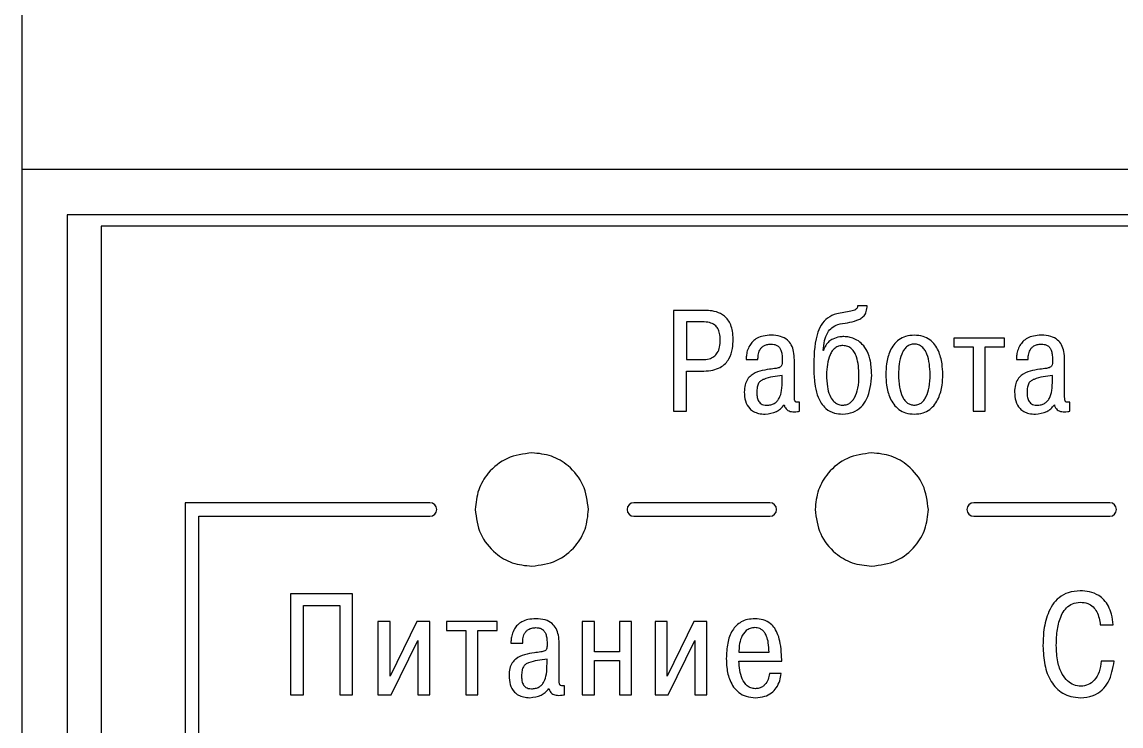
# Model space of a CAD drawing. Header units: millimetres. Extents: x 3520 to 8864, y 403 to 1747.
# Drawn here: x 5567.84 to 5592.09, y 1262.23 to 1277.75 of the extents above; entities that cross this region are included whole.
import ezdxf

# ---------------------------------------------------------------- set-up
doc = ezdxf.new("R2010")
doc.units = ezdxf.units.MM

msp = doc.modelspace()

# ---------------------------------------------------------------- linework, layer by layer
for p, q in [((5567.842, 1274.5), (5567.842, 1297)), ((5672.842, 1274.5), (5567.842, 1274.5)), ((5567.842, 1229.5), (5567.842, 1274.5)), ((5568.842, 1273.5), (5568.842, 1230.5)), ((5671.842, 1273.5), (5568.842, 1273.5)), ((5603.942, 1273.251), (5569.592, 1273.251)), ((5569.592, 1273.251), (5569.592, 1230.751)), ((5586.491, 1271.496), (5586.279, 1271.496)), ((5582.219, 1271.391), (5582.219, 1269.169)), ((5582.902, 1271.391), (5582.219, 1271.391)), ((5582.857, 1271.141), (5582.502, 1271.141)), ((5582.502, 1271.141), (5582.502, 1270.306)), ((5589.519, 1270.782), (5588.401, 1270.782)), ((5588.401, 1270.782), (5588.401, 1270.585)), ((5589.519, 1270.585), (5589.519, 1270.782)), ((5585.526, 1270.506), (5585.52, 1270.506)), ((5588.401, 1270.585), (5588.827, 1270.585)), ((5588.827, 1270.585), (5588.827, 1269.169)), ((5589.093, 1269.169), (5589.093, 1270.585)), ((5589.093, 1270.585), (5589.519, 1270.585)), ((5582.502, 1270.306), (5582.857, 1270.306)), ((5583.82, 1270.306), (5584.081, 1270.306)), ((5584.884, 1269.525), (5584.884, 1270.302)), ((5589.783, 1270.306), (5590.043, 1270.306)), ((5590.847, 1269.525), (5590.847, 1270.302)), ((5582.502, 1269.169), (5582.502, 1270.055)), ((5582.502, 1270.055), (5582.883, 1270.055)), ((5584.617, 1269.855), (5584.617, 1269.953)), ((5590.58, 1269.855), (5590.58, 1269.953)), ((5585.001, 1269.169), (5585.001, 1269.369)), ((5590.964, 1269.169), (5590.964, 1269.369)), ((5582.219, 1269.169), (5582.502, 1269.169)), ((5588.827, 1269.169), (5589.093, 1269.169)), ((5576.842, 1267.151), (5571.442, 1267.151)), ((5571.442, 1267.151), (5571.442, 1236.856)), ((5584.342, 1267.151), (5581.342, 1267.151)), ((5591.842, 1267.151), (5588.842, 1267.151)), ((5571.742, 1237.156), (5571.742, 1266.851)), ((5571.742, 1266.851), (5576.842, 1266.851)), ((5581.342, 1266.851), (5584.342, 1266.851)), ((5588.842, 1266.851), (5591.842, 1266.851)), ((5575.135, 1265.138), (5573.77, 1265.138)), ((5573.77, 1265.138), (5573.77, 1262.915)), ((5575.135, 1262.915), (5575.135, 1265.138)), ((5574.052, 1264.887), (5574.853, 1264.887)), ((5574.052, 1262.915), (5574.052, 1264.887)), ((5574.853, 1264.887), (5574.853, 1262.915)), ((5575.963, 1264.528), (5575.697, 1264.528)), ((5575.697, 1264.528), (5575.697, 1262.915)), ((5575.963, 1263.328), (5575.963, 1264.528)), ((5576.551, 1264.528), (5575.963, 1263.328)), ((5576.84, 1264.528), (5576.551, 1264.528)), ((5576.84, 1262.915), (5576.84, 1264.528)), ((5578.329, 1264.528), (5577.211, 1264.528)), ((5577.211, 1264.528), (5577.211, 1264.331)), ((5578.329, 1264.331), (5578.329, 1264.528)), ((5580.471, 1264.528), (5580.204, 1264.528)), ((5580.204, 1264.528), (5580.204, 1262.915)), ((5580.471, 1263.864), (5580.471, 1264.528)), ((5581.29, 1264.528), (5581.023, 1264.528)), ((5581.023, 1264.528), (5581.023, 1263.864)), ((5581.29, 1262.915), (5581.29, 1264.528)), ((5582.077, 1264.528), (5581.81, 1264.528)), ((5581.81, 1264.528), (5581.81, 1262.915)), ((5582.077, 1263.328), (5582.077, 1264.528)), ((5582.665, 1264.528), (5582.077, 1263.328)), ((5582.953, 1264.528), (5582.665, 1264.528)), ((5582.953, 1262.915), (5582.953, 1264.528)), ((5591.635, 1264.455), (5591.918, 1264.455)), ((5577.211, 1264.331), (5577.636, 1264.331)), ((5577.636, 1264.331), (5577.636, 1262.915)), ((5577.903, 1262.915), (5577.903, 1264.331)), ((5577.903, 1264.331), (5578.329, 1264.331)), ((5575.986, 1262.915), (5576.573, 1264.115)), ((5576.573, 1264.115), (5576.573, 1262.915)), ((5578.63, 1264.052), (5578.89, 1264.052)), ((5579.693, 1263.271), (5579.693, 1264.049)), ((5582.099, 1262.915), (5582.687, 1264.115)), ((5582.687, 1264.115), (5582.687, 1262.915)), ((5579.427, 1263.601), (5579.427, 1263.699)), ((5581.023, 1263.864), (5580.471, 1263.864)), ((5583.661, 1263.855), (5584.325, 1263.855)), ((5580.471, 1263.668), (5581.023, 1263.668)), ((5580.471, 1262.915), (5580.471, 1263.668)), ((5581.023, 1263.668), (5581.023, 1262.915)), ((5583.661, 1263.658), (5584.604, 1263.658)), ((5591.94, 1263.655), (5591.657, 1263.655)), ((5584.591, 1263.382), (5584.334, 1263.382)), ((5579.811, 1262.915), (5579.811, 1263.115)), ((5573.77, 1262.915), (5574.052, 1262.915)), ((5574.853, 1262.915), (5575.135, 1262.915)), ((5575.697, 1262.915), (5575.986, 1262.915)), ((5576.573, 1262.915), (5576.84, 1262.915)), ((5577.636, 1262.915), (5577.903, 1262.915)), ((5580.204, 1262.915), (5580.471, 1262.915)), ((5581.023, 1262.915), (5581.29, 1262.915)), ((5581.81, 1262.915), (5582.099, 1262.915)), ((5582.687, 1262.915), (5582.953, 1262.915))]:
    msp.add_line(p, q)
for centre, start, end in [((5576.842, 1267.001), 270.0022, 90.0022), ((5581.342, 1267.001), 90, 270), ((5584.342, 1267.001), 270, 90), ((5588.842, 1267.001), 90, 270), ((5591.842, 1267.001), 270, 90)]:
    msp.add_arc(centre, 0.15, start, end)
for points, knots in [([(5586.279, 1271.496), (5586.278, 1271.485), (5586.277, 1271.463), (5586.262, 1271.433), (5586.234, 1271.407), (5586.189, 1271.387), (5586.048, 1271.355), (5585.923, 1271.335), (5585.818, 1271.318)], [0, 0, 0, 0, 0.065343, 0.123114, 0.181232, 0.279985, 0.3979, 1, 1, 1, 1]), ([(5585.844, 1271.084), (5585.984, 1271.105), (5586.157, 1271.132), (5586.35, 1271.207), (5586.428, 1271.272), (5586.481, 1271.373), (5586.487, 1271.452), (5586.491, 1271.496)], [0, 0, 0, 0, 0.4976, 0.611836, 0.722966, 0.845275, 1, 1, 1, 1]), ([(5583.534, 1270.753), (5583.531, 1270.813), (5583.527, 1270.922), (5583.487, 1271.068), (5583.425, 1271.181), (5583.346, 1271.265), (5583.231, 1271.34), (5583.079, 1271.386), (5582.958, 1271.39), (5582.902, 1271.391)], [0, 0, 0, 0, 0.173407, 0.31639, 0.437997, 0.546485, 0.647959, 0.835438, 1, 1, 1, 1]), ([(5585.818, 1271.318), (5585.748, 1271.292), (5585.612, 1271.24), (5585.462, 1271.067), (5585.317, 1270.693), (5585.315, 1270.362), (5585.313, 1270.109)], [0, 0, 0, 0, 0.156346, 0.304646, 0.469981, 1, 1, 1, 1]), ([(5583.248, 1270.747), (5583.246, 1270.793), (5583.243, 1270.877), (5583.203, 1270.991), (5583.127, 1271.08), (5583.005, 1271.134), (5582.91, 1271.138), (5582.857, 1271.141)], [0, 0, 0, 0, 0.216061, 0.39433, 0.554608, 0.75466, 1, 1, 1, 1]), ([(5585.52, 1270.506), (5585.527, 1270.58), (5585.539, 1270.718), (5585.604, 1270.895), (5585.709, 1271.021), (5585.798, 1271.062), (5585.844, 1271.084)], [0, 0, 0, 0, 0.317913, 0.588603, 0.786839, 1, 1, 1, 1]), ([(5582.857, 1270.306), (5582.906, 1270.308), (5582.995, 1270.313), (5583.112, 1270.365), (5583.196, 1270.458), (5583.242, 1270.591), (5583.246, 1270.692), (5583.248, 1270.747)], [0, 0, 0, 0, 0.216034, 0.391383, 0.552809, 0.758006, 1, 1, 1, 1]), ([(5582.883, 1270.055), (5582.952, 1270.058), (5583.077, 1270.064), (5583.242, 1270.124), (5583.363, 1270.212), (5583.468, 1270.352), (5583.527, 1270.539), (5583.532, 1270.687), (5583.534, 1270.753)], [0, 0, 0, 0, 0.189411, 0.342819, 0.474252, 0.594601, 0.817332, 1, 1, 1, 1]), ([(5584.37, 1270.845), (5584.311, 1270.842), (5584.205, 1270.837), (5584.066, 1270.786), (5583.965, 1270.712), (5583.89, 1270.616), (5583.844, 1270.505), (5583.823, 1270.397), (5583.821, 1270.333), (5583.82, 1270.306)], [0, 0, 0, 0, 0.20032, 0.362565, 0.501002, 0.625862, 0.77752, 0.907405, 1, 1, 1, 1]), ([(5584.884, 1270.302), (5584.881, 1270.363), (5584.877, 1270.476), (5584.826, 1270.629), (5584.729, 1270.754), (5584.568, 1270.835), (5584.44, 1270.842), (5584.37, 1270.845)], [0, 0, 0, 0, 0.212583, 0.392467, 0.555188, 0.755527, 1, 1, 1, 1]), ([(5585.974, 1270.814), (5585.945, 1270.812), (5585.861, 1270.808), (5585.747, 1270.773), (5585.642, 1270.705), (5585.566, 1270.62), (5585.54, 1270.546), (5585.526, 1270.506)], [0, 0, 0, 0, 0.149876, 0.427296, 0.598269, 0.785055, 1, 1, 1, 1]), ([(5586.59, 1269.966), (5586.585, 1270.068), (5586.578, 1270.248), (5586.504, 1270.481), (5586.397, 1270.641), (5586.273, 1270.74), (5586.152, 1270.791), (5586.052, 1270.811), (5585.996, 1270.813), (5585.974, 1270.814)], [0, 0, 0, 0, 0.259629, 0.45762, 0.613447, 0.742125, 0.855326, 0.944438, 1, 1, 1, 1]), ([(5587.53, 1270.845), (5587.465, 1270.841), (5587.344, 1270.832), (5587.186, 1270.751), (5587.072, 1270.637), (5586.971, 1270.459), (5586.912, 1270.234), (5586.905, 1270.057), (5586.902, 1269.979)], [0, 0, 0, 0, 0.161773, 0.300332, 0.430128, 0.558419, 0.805934, 1, 1, 1, 1]), ([(5588.159, 1269.979), (5588.156, 1270.057), (5588.149, 1270.234), (5588.089, 1270.459), (5587.988, 1270.637), (5587.875, 1270.751), (5587.717, 1270.832), (5587.596, 1270.841), (5587.53, 1270.845)], [0, 0, 0, 0, 0.194053, 0.441555, 0.569843, 0.699636, 0.838207, 1, 1, 1, 1]), ([(5590.332, 1270.845), (5590.274, 1270.842), (5590.168, 1270.837), (5590.029, 1270.786), (5589.927, 1270.712), (5589.853, 1270.616), (5589.807, 1270.505), (5589.786, 1270.397), (5589.784, 1270.333), (5589.783, 1270.306)], [0, 0, 0, 0, 0.20032, 0.362565, 0.501002, 0.625862, 0.77752, 0.907405, 1, 1, 1, 1]), ([(5590.847, 1270.302), (5590.844, 1270.363), (5590.84, 1270.476), (5590.789, 1270.629), (5590.691, 1270.754), (5590.531, 1270.835), (5590.403, 1270.842), (5590.332, 1270.845)], [0, 0, 0, 0, 0.212585, 0.392467, 0.555194, 0.755526, 1, 1, 1, 1]), ([(5584.081, 1270.306), (5584.081, 1270.339), (5584.082, 1270.411), (5584.109, 1270.503), (5584.156, 1270.572), (5584.21, 1270.615), (5584.283, 1270.644), (5584.339, 1270.647), (5584.37, 1270.649)], [0, 0, 0, 0, 0.19353, 0.424155, 0.54557, 0.674673, 0.821491, 1, 1, 1, 1]), ([(5584.37, 1270.649), (5584.392, 1270.648), (5584.436, 1270.646), (5584.503, 1270.624), (5584.557, 1270.577), (5584.593, 1270.507), (5584.614, 1270.417), (5584.616, 1270.348), (5584.617, 1270.309)], [0, 0, 0, 0, 0.137736, 0.276834, 0.427619, 0.572314, 0.757888, 1, 1, 1, 1]), ([(5585.955, 1270.617), (5585.923, 1270.614), (5585.861, 1270.609), (5585.78, 1270.564), (5585.716, 1270.497), (5585.61, 1270.313), (5585.601, 1270.128), (5585.593, 1269.975)], [0, 0, 0, 0, 0.116734, 0.224893, 0.334994, 0.452979, 1, 1, 1, 1]), ([(5586.31, 1269.966), (5586.304, 1270.103), (5586.297, 1270.275), (5586.214, 1270.464), (5586.151, 1270.547), (5586.062, 1270.607), (5585.992, 1270.613), (5585.955, 1270.617)], [0, 0, 0, 0, 0.491728, 0.621705, 0.744906, 0.866145, 1, 1, 1, 1]), ([(5587.53, 1270.649), (5587.499, 1270.646), (5587.437, 1270.64), (5587.356, 1270.59), (5587.295, 1270.518), (5587.197, 1270.323), (5587.188, 1270.134), (5587.181, 1269.979)], [0, 0, 0, 0, 0.113903, 0.220544, 0.331373, 0.451756, 1, 1, 1, 1]), ([(5587.88, 1269.979), (5587.873, 1270.134), (5587.864, 1270.323), (5587.766, 1270.518), (5587.704, 1270.59), (5587.624, 1270.64), (5587.562, 1270.646), (5587.53, 1270.649)], [0, 0, 0, 0, 0.548197, 0.668573, 0.779409, 0.886064, 1, 1, 1, 1]), ([(5590.043, 1270.306), (5590.044, 1270.339), (5590.045, 1270.411), (5590.072, 1270.503), (5590.119, 1270.572), (5590.172, 1270.615), (5590.246, 1270.644), (5590.302, 1270.647), (5590.332, 1270.649)], [0, 0, 0, 0, 0.19353, 0.424155, 0.54557, 0.674673, 0.821491, 1, 1, 1, 1]), ([(5590.332, 1270.649), (5590.355, 1270.648), (5590.399, 1270.646), (5590.466, 1270.624), (5590.52, 1270.577), (5590.555, 1270.507), (5590.577, 1270.417), (5590.579, 1270.348), (5590.58, 1270.309)], [0, 0, 0, 0, 0.137736, 0.276834, 0.427619, 0.572314, 0.757888, 1, 1, 1, 1]), ([(5584.617, 1270.309), (5584.617, 1270.287), (5584.617, 1270.248), (5584.613, 1270.197), (5584.597, 1270.158), (5584.552, 1270.126), (5584.462, 1270.11), (5584.386, 1270.1), (5584.338, 1270.093)], [0, 0, 0, 0, 0.158399, 0.273727, 0.361367, 0.448858, 0.65426, 1, 1, 1, 1]), ([(5590.58, 1270.309), (5590.58, 1270.287), (5590.58, 1270.248), (5590.576, 1270.197), (5590.56, 1270.158), (5590.515, 1270.126), (5590.425, 1270.11), (5590.349, 1270.1), (5590.301, 1270.093)], [0, 0, 0, 0, 0.158401, 0.273727, 0.361367, 0.448872, 0.654258, 1, 1, 1, 1]), ([(5584.338, 1270.093), (5584.266, 1270.083), (5584.122, 1270.063), (5583.947, 1269.986), (5583.842, 1269.87), (5583.787, 1269.742), (5583.782, 1269.645), (5583.779, 1269.591)], [0, 0, 0, 0, 0.259171, 0.517324, 0.655657, 0.810429, 1, 1, 1, 1]), ([(5585.313, 1270.109), (5585.316, 1269.998), (5585.322, 1269.802), (5585.377, 1269.544), (5585.462, 1269.355), (5585.585, 1269.207), (5585.756, 1269.116), (5585.889, 1269.109), (5585.952, 1269.105)], [0, 0, 0, 0, 0.246491, 0.437141, 0.585272, 0.704623, 0.861318, 1, 1, 1, 1]), ([(5590.301, 1270.093), (5590.229, 1270.083), (5590.085, 1270.063), (5589.91, 1269.986), (5589.804, 1269.87), (5589.75, 1269.742), (5589.745, 1269.645), (5589.742, 1269.591)], [0, 0, 0, 0, 0.259171, 0.517324, 0.655657, 0.810429, 1, 1, 1, 1]), ([(5584.617, 1269.953), (5584.478, 1269.938), (5584.314, 1269.92), (5584.141, 1269.842), (5584.088, 1269.782), (5584.059, 1269.692), (5584.056, 1269.624), (5584.055, 1269.585)], [0, 0, 0, 0, 0.543109, 0.639076, 0.733549, 0.847021, 1, 1, 1, 1]), ([(5584.271, 1269.302), (5584.303, 1269.304), (5584.362, 1269.307), (5584.442, 1269.337), (5584.505, 1269.387), (5584.57, 1269.481), (5584.612, 1269.642), (5584.615, 1269.779), (5584.617, 1269.855)], [0, 0, 0, 0, 0.1276387, 0.2379754, 0.3413477, 0.447679, 0.6935717, 1, 1, 1, 1]), ([(5585.593, 1269.975), (5585.596, 1269.886), (5585.601, 1269.731), (5585.651, 1269.533), (5585.725, 1269.407), (5585.806, 1269.339), (5585.881, 1269.307), (5585.931, 1269.304), (5585.955, 1269.302)], [0, 0, 0, 0, 0.316523, 0.547478, 0.71696, 0.823077, 0.915711, 1, 1, 1, 1]), ([(5585.952, 1269.105), (5586.03, 1269.112), (5586.18, 1269.126), (5586.366, 1269.254), (5586.553, 1269.523), (5586.574, 1269.781), (5586.59, 1269.966)], [0, 0, 0, 0, 0.195375, 0.369771, 0.545965, 1, 1, 1, 1]), ([(5585.955, 1269.302), (5585.98, 1269.304), (5586.031, 1269.308), (5586.102, 1269.341), (5586.164, 1269.394), (5586.238, 1269.501), (5586.3, 1269.697), (5586.307, 1269.868), (5586.31, 1269.966)], [0, 0, 0, 0, 0.091449, 0.18158, 0.276897, 0.383402, 0.647219, 1, 1, 1, 1]), ([(5586.902, 1269.979), (5586.905, 1269.901), (5586.912, 1269.723), (5586.971, 1269.497), (5587.072, 1269.317), (5587.186, 1269.201), (5587.343, 1269.118), (5587.465, 1269.11), (5587.53, 1269.105)], [0, 0, 0, 0, 0.193042, 0.44151, 0.570404, 0.700514, 0.838881, 1, 1, 1, 1]), ([(5587.181, 1269.979), (5587.185, 1269.884), (5587.191, 1269.715), (5587.247, 1269.52), (5587.317, 1269.406), (5587.378, 1269.347), (5587.451, 1269.309), (5587.504, 1269.305), (5587.53, 1269.302)], [0, 0, 0, 0, 0.3378703, 0.6042034, 0.7140168, 0.8123141, 0.9050094, 1, 1, 1, 1]), ([(5587.53, 1269.105), (5587.596, 1269.11), (5587.717, 1269.118), (5587.875, 1269.201), (5587.989, 1269.317), (5588.089, 1269.497), (5588.149, 1269.723), (5588.156, 1269.901), (5588.159, 1269.979)], [0, 0, 0, 0, 0.161139, 0.299519, 0.429624, 0.558516, 0.806971, 1, 1, 1, 1]), ([(5587.53, 1269.302), (5587.557, 1269.305), (5587.61, 1269.309), (5587.682, 1269.347), (5587.743, 1269.406), (5587.814, 1269.52), (5587.87, 1269.715), (5587.876, 1269.884), (5587.88, 1269.979)], [0, 0, 0, 0, 0.095025, 0.187735, 0.286042, 0.39585, 0.662162, 1, 1, 1, 1]), ([(5590.58, 1269.953), (5590.441, 1269.938), (5590.277, 1269.92), (5590.104, 1269.842), (5590.051, 1269.782), (5590.022, 1269.692), (5590.019, 1269.624), (5590.018, 1269.585)], [0, 0, 0, 0, 0.543109, 0.639076, 0.733549, 0.847021, 1, 1, 1, 1]), ([(5590.234, 1269.302), (5590.266, 1269.304), (5590.325, 1269.307), (5590.405, 1269.337), (5590.468, 1269.387), (5590.533, 1269.481), (5590.575, 1269.642), (5590.578, 1269.779), (5590.58, 1269.855)], [0, 0, 0, 0, 0.127648, 0.237984, 0.341355, 0.44768, 0.693574, 1, 1, 1, 1]), ([(5583.779, 1269.591), (5583.783, 1269.525), (5583.791, 1269.394), (5583.873, 1269.241), (5583.986, 1269.155), (5584.103, 1269.112), (5584.191, 1269.107), (5584.239, 1269.105)], [0, 0, 0, 0, 0.261124, 0.514227, 0.653743, 0.811119, 1, 1, 1, 1]), ([(5584.055, 1269.585), (5584.056, 1269.556), (5584.057, 1269.495), (5584.077, 1269.418), (5584.112, 1269.363), (5584.152, 1269.329), (5584.207, 1269.306), (5584.248, 1269.304), (5584.271, 1269.302)], [0, 0, 0, 0, 0.214478, 0.451007, 0.5703, 0.694012, 0.83247, 1, 1, 1, 1]), ([(5584.96, 1269.366), (5584.947, 1269.366), (5584.928, 1269.366), (5584.907, 1269.378), (5584.896, 1269.394), (5584.889, 1269.417), (5584.884, 1269.462), (5584.884, 1269.499), (5584.884, 1269.525)], [0, 0, 0, 0, 0.189771, 0.265029, 0.345486, 0.462608, 0.625008, 1, 1, 1, 1]), ([(5589.742, 1269.591), (5589.746, 1269.525), (5589.754, 1269.394), (5589.836, 1269.241), (5589.949, 1269.155), (5590.066, 1269.112), (5590.154, 1269.107), (5590.202, 1269.105)], [0, 0, 0, 0, 0.261124, 0.514227, 0.653743, 0.811119, 1, 1, 1, 1]), ([(5590.018, 1269.585), (5590.019, 1269.556), (5590.02, 1269.495), (5590.04, 1269.418), (5590.075, 1269.363), (5590.115, 1269.329), (5590.17, 1269.306), (5590.211, 1269.304), (5590.234, 1269.302)], [0, 0, 0, 0, 0.2144808, 0.4510135, 0.5702984, 0.6940258, 0.8324862, 1, 1, 1, 1]), ([(5590.923, 1269.366), (5590.91, 1269.366), (5590.891, 1269.366), (5590.87, 1269.378), (5590.859, 1269.394), (5590.852, 1269.417), (5590.847, 1269.462), (5590.847, 1269.499), (5590.847, 1269.525)], [0, 0, 0, 0, 0.189742, 0.265002, 0.345463, 0.462589, 0.624994, 1, 1, 1, 1]), ([(5584.239, 1269.105), (5584.326, 1269.115), (5584.449, 1269.128), (5584.584, 1269.219), (5584.633, 1269.276), (5584.658, 1269.306)], [0, 0, 0, 0, 0.532682, 0.755928, 1, 1, 1, 1]), ([(5584.658, 1269.306), (5584.666, 1269.284), (5584.679, 1269.244), (5584.719, 1269.199), (5584.783, 1269.161), (5584.839, 1269.158), (5584.878, 1269.156)], [0, 0, 0, 0, 0.236443, 0.43186, 0.6095, 1, 1, 1, 1]), ([(5585.001, 1269.369), (5584.994, 1269.368), (5584.98, 1269.366), (5584.966, 1269.366), (5584.96, 1269.366)], [0, 0, 0, 0, 0.564237, 1, 1, 1, 1]), ([(5590.202, 1269.105), (5590.289, 1269.115), (5590.411, 1269.128), (5590.547, 1269.219), (5590.596, 1269.276), (5590.621, 1269.306)], [0, 0, 0, 0, 0.532682, 0.755928, 1, 1, 1, 1]), ([(5590.621, 1269.306), (5590.629, 1269.284), (5590.642, 1269.244), (5590.682, 1269.199), (5590.746, 1269.161), (5590.802, 1269.158), (5590.84, 1269.156)], [0, 0, 0, 0, 0.236449, 0.431871, 0.609516, 1, 1, 1, 1]), ([(5590.964, 1269.369), (5590.957, 1269.368), (5590.943, 1269.366), (5590.929, 1269.366), (5590.923, 1269.366)], [0, 0, 0, 0, 0.564136, 1, 1, 1, 1]), ([(5584.878, 1269.156), (5584.902, 1269.157), (5584.944, 1269.158), (5584.985, 1269.166), (5585.001, 1269.169)], [0, 0, 0, 0, 0.599313, 1, 1, 1, 1]), ([(5590.84, 1269.156), (5590.865, 1269.157), (5590.907, 1269.158), (5590.948, 1269.166), (5590.964, 1269.169)], [0, 0, 0, 0, 0.599337, 1, 1, 1, 1]), ([(5579.092, 1268.251), (5578.906, 1268.227), (5578.54, 1268.179), (5578.133, 1267.845), (5577.886, 1267.437), (5577.857, 1267.148), (5577.842, 1267.001)], [0, 0, 0, 0, 0.283455, 0.558002, 0.775291, 1, 1, 1, 1]), ([(5580.342, 1267.001), (5580.317, 1267.187), (5580.27, 1267.553), (5579.936, 1267.959), (5579.528, 1268.206), (5579.239, 1268.236), (5579.092, 1268.251)], [0, 0, 0, 0, 0.2834515, 0.5580022, 0.7752907, 1, 1, 1, 1]), ([(5586.592, 1268.251), (5586.406, 1268.227), (5586.04, 1268.179), (5585.633, 1267.845), (5585.386, 1267.437), (5585.357, 1267.148), (5585.342, 1267.001)], [0, 0, 0, 0, 0.283455, 0.558002, 0.775291, 1, 1, 1, 1]), ([(5587.842, 1267.001), (5587.817, 1267.187), (5587.77, 1267.553), (5587.436, 1267.959), (5587.028, 1268.206), (5586.739, 1268.236), (5586.592, 1268.251)], [0, 0, 0, 0, 0.283453, 0.558002, 0.775294, 1, 1, 1, 1]), ([(5577.842, 1267.001), (5577.866, 1266.815), (5577.914, 1266.449), (5578.248, 1266.042), (5578.656, 1265.795), (5578.945, 1265.766), (5579.092, 1265.751)], [0, 0, 0, 0, 0.283454, 0.558003, 0.775291, 1, 1, 1, 1]), ([(5579.092, 1265.751), (5579.278, 1265.775), (5579.644, 1265.823), (5580.05, 1266.157), (5580.297, 1266.565), (5580.327, 1266.854), (5580.342, 1267.001)], [0, 0, 0, 0, 0.283452, 0.5580028, 0.7752903, 1, 1, 1, 1]), ([(5585.342, 1267.001), (5585.366, 1266.815), (5585.414, 1266.449), (5585.748, 1266.043), (5586.156, 1265.796), (5586.445, 1265.766), (5586.592, 1265.751)], [0, 0, 0, 0, 0.283452, 0.558003, 0.77529, 1, 1, 1, 1]), ([(5586.592, 1265.751), (5586.778, 1265.775), (5587.144, 1265.823), (5587.55, 1266.157), (5587.797, 1266.565), (5587.827, 1266.854), (5587.842, 1267.001)], [0, 0, 0, 0, 0.283452, 0.558003, 0.775292, 1, 1, 1, 1]), ([(5591.19, 1265.207), (5591.101, 1265.201), (5590.934, 1265.188), (5590.72, 1265.068), (5590.572, 1264.901), (5590.445, 1264.645), (5590.377, 1264.335), (5590.371, 1264.094), (5590.368, 1263.991)], [0, 0, 0, 0, 0.1616894, 0.3001295, 0.4313821, 0.5624995, 0.8143072, 1, 1, 1, 1]), ([(5591.918, 1264.455), (5591.909, 1264.534), (5591.893, 1264.677), (5591.823, 1264.866), (5591.725, 1265.008), (5591.586, 1265.122), (5591.403, 1265.196), (5591.26, 1265.204), (5591.19, 1265.207)], [0, 0, 0, 0, 0.201892, 0.3676723, 0.5089956, 0.6362604, 0.8231699, 1, 1, 1, 1]), ([(5590.663, 1264.004), (5590.665, 1264.081), (5590.669, 1264.266), (5590.719, 1264.555), (5590.838, 1264.807), (5591.021, 1264.94), (5591.132, 1264.951), (5591.19, 1264.957)], [0, 0, 0, 0, 0.191093, 0.459442, 0.726748, 0.856352, 1, 1, 1, 1]), ([(5591.19, 1264.957), (5591.247, 1264.952), (5591.352, 1264.944), (5591.48, 1264.86), (5591.596, 1264.702), (5591.619, 1264.556), (5591.635, 1264.455)], [0, 0, 0, 0, 0.226397, 0.416233, 0.596295, 1, 1, 1, 1]), ([(5579.179, 1264.591), (5579.121, 1264.589), (5579.015, 1264.583), (5578.875, 1264.532), (5578.774, 1264.458), (5578.699, 1264.362), (5578.654, 1264.251), (5578.633, 1264.144), (5578.631, 1264.079), (5578.63, 1264.052)], [0, 0, 0, 0, 0.200312, 0.362557, 0.501001, 0.625856, 0.777519, 0.9074, 1, 1, 1, 1]), ([(5579.693, 1264.049), (5579.691, 1264.109), (5579.686, 1264.222), (5579.636, 1264.375), (5579.538, 1264.5), (5579.377, 1264.581), (5579.249, 1264.588), (5579.179, 1264.591)], [0, 0, 0, 0, 0.212579, 0.392468, 0.555189, 0.755526, 1, 1, 1, 1]), ([(5584.014, 1264.591), (5583.959, 1264.588), (5583.855, 1264.583), (5583.67, 1264.514), (5583.495, 1264.336), (5583.396, 1264.042), (5583.387, 1263.829), (5583.382, 1263.715)], [0, 0, 0, 0, 0.135128, 0.25413, 0.47651, 0.720789, 1, 1, 1, 1]), ([(5584.601, 1263.798), (5584.595, 1263.881), (5584.583, 1264.03), (5584.532, 1264.227), (5584.46, 1264.377), (5584.353, 1264.499), (5584.199, 1264.581), (5584.075, 1264.588), (5584.014, 1264.591)], [0, 0, 0, 0, 0.223818, 0.402584, 0.546738, 0.667647, 0.83556, 1, 1, 1, 1]), ([(5578.89, 1264.052), (5578.891, 1264.085), (5578.892, 1264.157), (5578.918, 1264.249), (5578.965, 1264.318), (5579.019, 1264.361), (5579.093, 1264.39), (5579.149, 1264.393), (5579.179, 1264.395)], [0, 0, 0, 0, 0.193537, 0.424153, 0.545573, 0.674676, 0.821507, 1, 1, 1, 1]), ([(5579.179, 1264.395), (5579.201, 1264.394), (5579.246, 1264.392), (5579.312, 1264.37), (5579.366, 1264.323), (5579.402, 1264.253), (5579.424, 1264.163), (5579.426, 1264.094), (5579.427, 1264.055)], [0, 0, 0, 0, 0.137736, 0.276834, 0.427624, 0.572319, 0.757887, 1, 1, 1, 1]), ([(5584.014, 1264.395), (5583.977, 1264.392), (5583.908, 1264.386), (5583.791, 1264.319), (5583.705, 1264.182), (5583.665, 1264.013), (5583.663, 1263.903), (5583.661, 1263.855)], [0, 0, 0, 0, 0.152099, 0.28542, 0.543107, 0.799065, 1, 1, 1, 1]), ([(5584.325, 1263.855), (5584.322, 1263.923), (5584.318, 1264.041), (5584.282, 1264.186), (5584.235, 1264.279), (5584.184, 1264.339), (5584.125, 1264.375), (5584.067, 1264.393), (5584.03, 1264.394), (5584.014, 1264.395)], [0, 0, 0, 0, 0.292969, 0.508276, 0.636805, 0.740345, 0.842333, 0.928755, 1, 1, 1, 1]), ([(5579.427, 1264.055), (5579.427, 1264.033), (5579.427, 1263.994), (5579.423, 1263.944), (5579.407, 1263.904), (5579.362, 1263.872), (5579.272, 1263.856), (5579.195, 1263.846), (5579.147, 1263.839)], [0, 0, 0, 0, 0.158398, 0.273733, 0.361356, 0.448866, 0.654264, 1, 1, 1, 1]), ([(5590.368, 1263.991), (5590.376, 1263.851), (5590.39, 1263.579), (5590.524, 1263.202), (5590.75, 1262.963), (5590.99, 1262.864), (5591.126, 1262.856), (5591.197, 1262.851)], [0, 0, 0, 0, 0.266704, 0.514466, 0.744525, 0.865173, 1, 1, 1, 1]), ([(5591.206, 1263.102), (5591.154, 1263.108), (5591.046, 1263.12), (5590.899, 1263.219), (5590.77, 1263.393), (5590.678, 1263.664), (5590.669, 1263.882), (5590.663, 1264.004)], [0, 0, 0, 0, 0.133846, 0.276364, 0.441656, 0.684739, 1, 1, 1, 1]), ([(5579.147, 1263.839), (5579.075, 1263.829), (5578.931, 1263.809), (5578.757, 1263.733), (5578.651, 1263.616), (5578.597, 1263.488), (5578.591, 1263.391), (5578.589, 1263.337)], [0, 0, 0, 0, 0.259164, 0.517326, 0.65566, 0.810429, 1, 1, 1, 1]), ([(5579.427, 1263.699), (5579.288, 1263.684), (5579.124, 1263.666), (5578.95, 1263.588), (5578.898, 1263.528), (5578.868, 1263.439), (5578.866, 1263.37), (5578.865, 1263.331)], [0, 0, 0, 0, 0.5431059, 0.639081, 0.7335425, 0.847017, 1, 1, 1, 1]), ([(5583.382, 1263.715), (5583.384, 1263.65), (5583.389, 1263.484), (5583.44, 1263.267), (5583.539, 1263.081), (5583.656, 1262.955), (5583.826, 1262.866), (5583.958, 1262.856), (5584.03, 1262.851)], [0, 0, 0, 0, 0.1616772, 0.4073386, 0.5405338, 0.677205, 0.8248522, 1, 1, 1, 1]), ([(5584.604, 1263.658), (5584.604, 1263.684), (5584.604, 1263.731), (5584.602, 1263.777), (5584.601, 1263.798)], [0, 0, 0, 0, 0.559127, 1, 1, 1, 1]), ([(5579.081, 1263.048), (5579.112, 1263.05), (5579.171, 1263.053), (5579.252, 1263.084), (5579.315, 1263.133), (5579.38, 1263.227), (5579.422, 1263.389), (5579.425, 1263.525), (5579.427, 1263.601)], [0, 0, 0, 0, 0.1276387, 0.2379771, 0.3413572, 0.4476785, 0.6935712, 1, 1, 1, 1]), ([(5584.023, 1263.048), (5583.99, 1263.052), (5583.926, 1263.057), (5583.813, 1263.125), (5583.684, 1263.324), (5583.671, 1263.523), (5583.661, 1263.658)], [0, 0, 0, 0, 0.126933, 0.244884, 0.489823, 1, 1, 1, 1]), ([(5591.197, 1262.851), (5591.292, 1262.859), (5591.465, 1262.873), (5591.679, 1263.008), (5591.871, 1263.261), (5591.912, 1263.495), (5591.94, 1263.655)], [0, 0, 0, 0, 0.231501, 0.424643, 0.605604, 1, 1, 1, 1]), ([(5591.657, 1263.655), (5591.647, 1263.576), (5591.626, 1263.425), (5591.52, 1263.242), (5591.373, 1263.123), (5591.262, 1263.109), (5591.206, 1263.102)], [0, 0, 0, 0, 0.3017601, 0.5812775, 0.7875924, 1, 1, 1, 1]), ([(5578.589, 1263.337), (5578.593, 1263.271), (5578.6, 1263.14), (5578.683, 1262.987), (5578.795, 1262.902), (5578.913, 1262.858), (5579.001, 1262.854), (5579.049, 1262.851)], [0, 0, 0, 0, 0.261124, 0.514227, 0.653753, 0.811119, 1, 1, 1, 1]), ([(5578.865, 1263.331), (5578.865, 1263.302), (5578.867, 1263.241), (5578.886, 1263.164), (5578.922, 1263.109), (5578.961, 1263.075), (5579.016, 1263.052), (5579.058, 1263.05), (5579.081, 1263.048)], [0, 0, 0, 0, 0.214481, 0.451005, 0.570289, 0.694008, 0.832468, 1, 1, 1, 1]), ([(5579.77, 1263.112), (5579.756, 1263.112), (5579.738, 1263.112), (5579.717, 1263.124), (5579.706, 1263.14), (5579.699, 1263.164), (5579.694, 1263.208), (5579.694, 1263.245), (5579.693, 1263.271)], [0, 0, 0, 0, 0.189772, 0.26503, 0.345488, 0.4626, 0.624987, 1, 1, 1, 1]), ([(5584.334, 1263.382), (5584.327, 1263.339), (5584.312, 1263.25), (5584.252, 1263.15), (5584.179, 1263.088), (5584.106, 1263.054), (5584.052, 1263.05), (5584.023, 1263.048)], [0, 0, 0, 0, 0.260404, 0.532633, 0.677781, 0.830099, 1, 1, 1, 1]), ([(5584.03, 1262.851), (5584.098, 1262.856), (5584.223, 1262.865), (5584.383, 1262.948), (5584.496, 1263.071), (5584.567, 1263.22), (5584.584, 1263.329), (5584.591, 1263.382)], [0, 0, 0, 0, 0.237465, 0.434827, 0.613822, 0.8142, 1, 1, 1, 1]), ([(5579.049, 1262.851), (5579.135, 1262.861), (5579.258, 1262.874), (5579.394, 1262.965), (5579.443, 1263.022), (5579.468, 1263.052)], [0, 0, 0, 0, 0.532679, 0.755936, 1, 1, 1, 1]), ([(5579.468, 1263.052), (5579.475, 1263.03), (5579.489, 1262.99), (5579.528, 1262.945), (5579.593, 1262.907), (5579.649, 1262.904), (5579.687, 1262.902)], [0, 0, 0, 0, 0.236425, 0.431856, 0.609493, 1, 1, 1, 1]), ([(5579.811, 1263.115), (5579.803, 1263.114), (5579.79, 1263.112), (5579.776, 1263.112), (5579.77, 1263.112)], [0, 0, 0, 0, 0.564243, 1, 1, 1, 1]), ([(5579.687, 1262.902), (5579.712, 1262.903), (5579.754, 1262.904), (5579.795, 1262.912), (5579.811, 1262.915)], [0, 0, 0, 0, 0.599375, 1, 1, 1, 1])]:
    msp.add_open_spline(points, degree=3, knots=knots)

doc.saveas('drawing.dxf')
